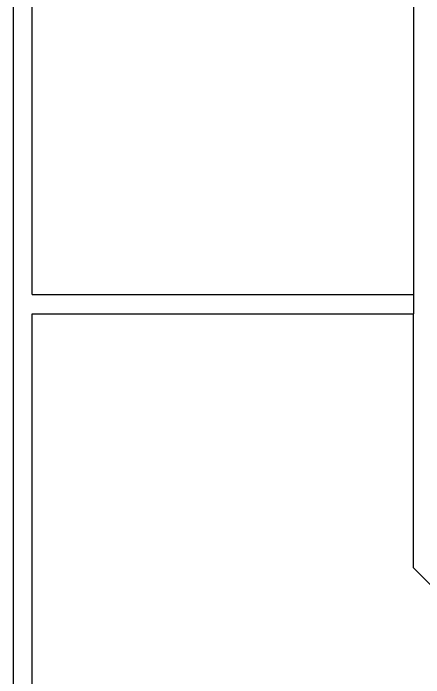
# Model space of a CAD drawing. Header units: millimetres. Extents: x 5512 to 5596, y 903 to 1082.
# Drawn here: x 5556.65 to 5561.89, y 971.57 to 980.04 of the extents above; entities that cross this region are included whole.
import ezdxf

# ---------------------------------------------------------------- set-up
doc = ezdxf.new("R2010")
doc.units = ezdxf.units.MM
doc.layers.add('0-COTAS', color=8, linetype='Continuous')

msp = doc.modelspace()

# ---------------------------------------------------------------- linework, layer by layer
at = {"layer": '0-COTAS'}
for p, q in [((5556.6537, 1019.9533), (5556.6537, 971.3536)), ((5556.8967, 976.4566), (5556.8967, 1019.7103)), ((5561.7567, 997.0305), (5561.7567, 976.4566)), ((5556.8967, 976.4566), (5561.7567, 976.4566)), ((5561.7567, 976.4566), (5561.7567, 976.2136)), ((5556.8967, 971.3536), (5556.8967, 976.2136)), ((5556.8967, 976.2136), (5561.7567, 976.2136)), ((5561.7567, 972.9736), (5561.7567, 976.2136)), ((5563.3767, 971.3536), (5561.7567, 972.9736))]:
    msp.add_line(p, q, dxfattribs=at)

doc.saveas('drawing.dxf')
